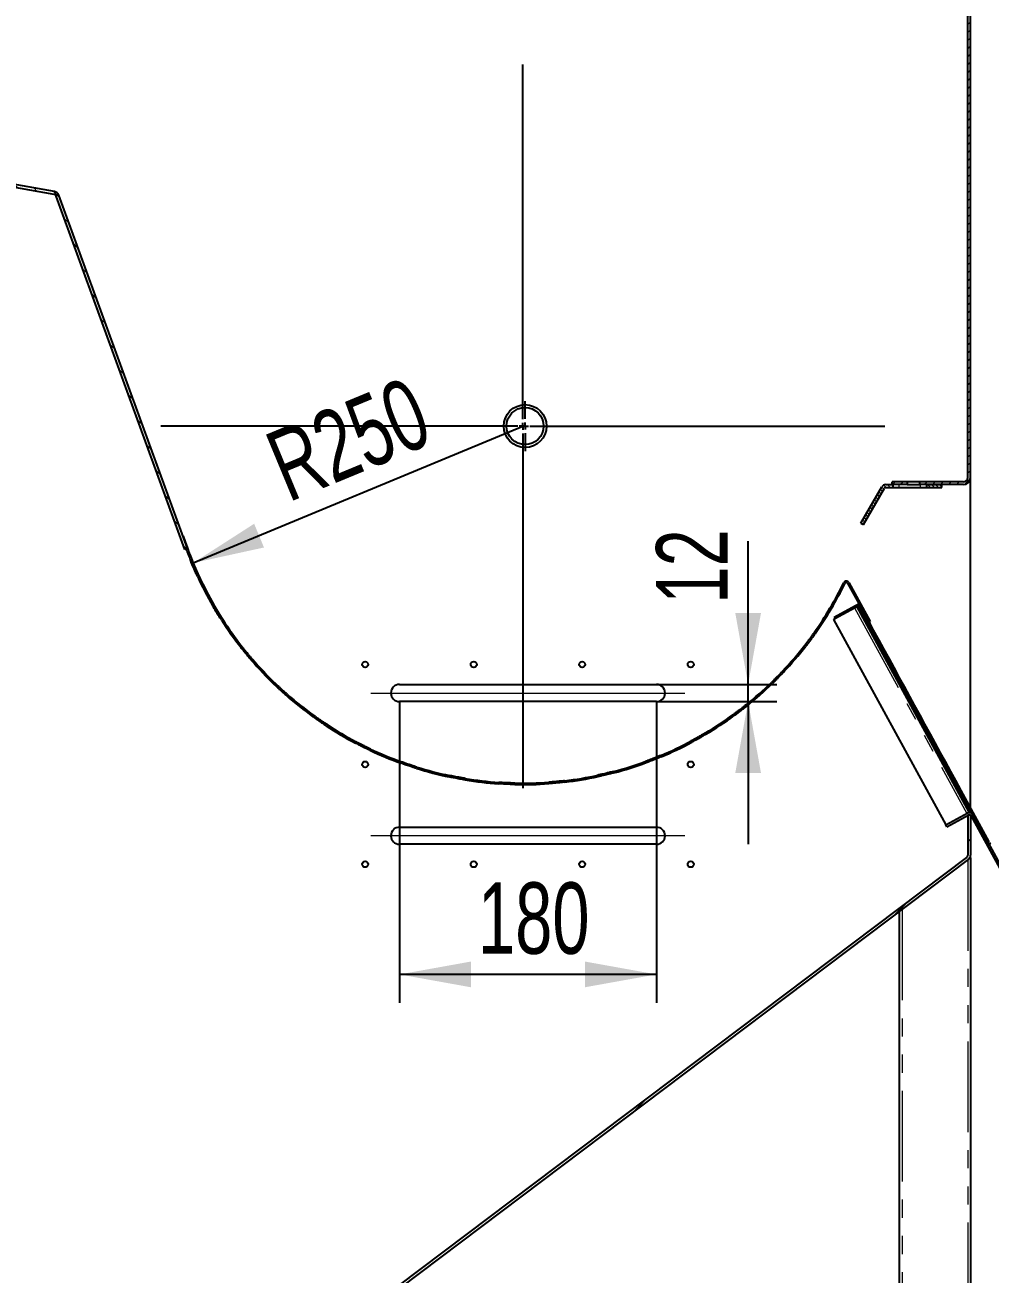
# Model space of a CAD drawing. Header units: millimetres. Extents: x 0 to 594, y 0 to 420.
# Drawn here: x 443.9 to 511.5, y 237.1 to 324.6 of the extents above; entities that cross this region are included whole.
import ezdxf

# ---------------------------------------------------------------- set-up
doc = ezdxf.new("R2010")
doc.units = ezdxf.units.MM
doc.linetypes.add('CENTERX2', pattern=[20.32, 12.7, -2.54, 2.54, -2.54])
doc.linetypes.add('PHANTOM', pattern=[12.7, 6.35, -1.27, 1.27, -1.27, 1.27, -1.27])
doc.styles.add('SLDTEXTSTYLE2', font='TXT', dxfattribs={"width": 0.7})
doc.dimstyles.new('SLDDIMSTYLE0', dxfattribs={"dimtxt": 5, "dimasz": 5, "dimexe": 0, "dimexo": 0.0625, "dimgap": 1.25, "dimtad": 2, "dimlfac": 10, "dimrnd": 1e-09, "dimzin": 12, "dimdsep": 46, "dimtxsty": 'SLDTEXTSTYLE2', "dimsah": 1, "dimcen": 0.09, "dimadec": 0, "dimazin": 3, "dimtfac": 1, "dimtofl": 0, "dimtmove": 0, "dimatfit": 3, "dimfxl": 0, "dimfrac": 2, "dimtolj": 1, "dimtzin": 12, "dimarcsym": 0})
doc.dimstyles.new('SLDDIMSTYLE1', dxfattribs={"dimtxt": 5, "dimasz": 5, "dimexe": 0, "dimexo": 0.0625, "dimgap": 1.25, "dimtad": 2, "dimlfac": 10, "dimrnd": 1e-09, "dimzin": 12, "dimdsep": 46, "dimtxsty": 'SLDTEXTSTYLE2', "dimsah": 1, "dimcen": 0.09, "dimadec": 0, "dimazin": 3, "dimtfac": 1, "dimtmove": 0, "dimatfit": 0, "dimfxl": 0, "dimfrac": 2, "dimtolj": 1, "dimtzin": 12, "dimarcsym": 0})
doc.dimstyles.new('SLDDIMSTYLE2', dxfattribs={"dimtxt": 5, "dimasz": 5, "dimexe": 0, "dimexo": 0.0625, "dimgap": 1.25, "dimtad": 2, "dimlfac": 10, "dimrnd": 1e-09, "dimzin": 12, "dimdsep": 46, "dimtxsty": 'SLDTEXTSTYLE2', "dimsah": 1, "dimcen": 0, "dimadec": 0, "dimazin": 3, "dimtfac": 1, "dimtofl": 0, "dimtmove": 0, "dimatfit": 3, "dimfxl": 0, "dimfrac": 2, "dimtolj": 1, "dimtzin": 12, "dimarcsym": 0})

# ---------------------------------------------------------------- blocks, each defined once
blk = doc.blocks.new('_D_10')
at = {"color": 7, "linetype": 'Continuous', "lineweight": 25}
blk.add_line((455.638, 286.958), (478.732, 296.532), dxfattribs=at)
blk.add_arc((478.732, 296.532), 25, 197.94185, 212.72427, dxfattribs=at)
blk.add_solid([(455.638, 286.958), (460.601, 288.042), (459.912, 289.704)], dxfattribs=at)
at = {"color": 7, "linetype": 'Continuous', "lineweight": 25, "insert": (460.389, 295.801), "char_height": 5, "attachment_point": 1, "rotation": 22.51577, "style": 'SLDTEXTSTYLE2'}
blk.add_mtext('R250', dxfattribs=at)
blk = doc.blocks.new('_D_17')
at = {"color": 7, "linetype": 'Continuous', "lineweight": 25}
for p, q in [((494.511, 278.448), (494.511, 288.479)), ((488.089, 278.448), (496.511, 278.448)), ((494.511, 277.248), (494.511, 278.448)), ((488.089, 277.248), (496.511, 277.248)), ((494.511, 277.248), (494.511, 267.248))]:
    blk.add_line(p, q, dxfattribs=at)
for points in [[(494.511, 278.448), (495.411, 283.448), (493.611, 283.448)], [(494.511, 277.248), (493.611, 272.248), (495.411, 272.248)]]:
    blk.add_solid(points, dxfattribs=at)
at = {"color": 7, "linetype": 'Continuous', "lineweight": 25, "insert": (488.066, 284.111), "char_height": 5, "attachment_point": 1, "rotation": 90, "style": 'SLDTEXTSTYLE2'}
blk.add_mtext('12', dxfattribs=at)
blk = doc.blocks.new('_D_18')
at = {"color": 7, "linetype": 'Continuous', "lineweight": 25}
for p, q in [((470.089, 277.248), (470.089, 256.134)), ((488.089, 277.248), (488.089, 256.134)), ((488.089, 258.134), (470.089, 258.134))]:
    blk.add_line(p, q, dxfattribs=at)
for points in [[(470.089, 258.134), (475.089, 257.234), (475.089, 259.034)], [(488.089, 258.134), (483.089, 259.034), (483.089, 257.234)]]:
    blk.add_solid(points, dxfattribs=at)
at = {"color": 7, "linetype": 'Continuous', "lineweight": 25, "insert": (475.592, 264.579), "char_height": 5, "attachment_point": 1, "style": 'SLDTEXTSTYLE2'}
blk.add_mtext('180', dxfattribs=at)
blk = doc.blocks.new('SW_CENTERMARKSYMBOL_1')
at = {"color": 0, "linetype": 'Continuous', "lineweight": 25}
for p, q in [((0, 0.5), (0, 1.75)), ((-0.5, 0), (-1.75, 0)), ((0, 0), (-0.25, 0)), ((0, 0), (0, 0.25)), ((0, 0), (0, -0.25)), ((0, 0), (0.25, 0)), ((0.5, 0), (1.75, 0)), ((0, -0.5), (0, -1.75))]:
    blk.add_line(p, q, dxfattribs=at)
blk = doc.blocks.new('SW_CENTERMARKSYMBOL_2')
at = {"color": 0, "linetype": 'Continuous', "lineweight": 25}
for p, q in [((0, 0.5), (0, 25.35)), ((-0.5, 0), (-25.35, 0)), ((0, 0), (-0.25, 0)), ((0, 0), (0, 0.25)), ((0, 0), (0, -0.25)), ((0, 0), (0.25, 0)), ((0.5, 0), (25.35, 0)), ((0, -0.5), (0, -25.35))]:
    blk.add_line(p, q, dxfattribs=at)

msp = doc.modelspace()

# ---------------------------------------------------------------- hatches: boundary and pattern name
at = {"linetype": 'Continuous', "lineweight": 18}
h = msp.add_hatch(dxfattribs=at)
h.set_pattern_fill('ANSI31', color=256, scale=0.125, style=0)
edge = h.paths.add_edge_path(flags=0)
edge.add_line((509.5889, 329.8478), (490.0889, 329.8478))
edge.add_line((490.0889, 329.8478), (490.0889, 329.6478))
edge.add_line((490.0889, 329.6478), (509.5889, 329.6478))
edge.add_arc((509.5889, 329.3478), 0.3, 0, 90, ccw=False)
edge.add_line((509.8889, 329.3478), (509.8889, 292.9478))
edge.add_arc((509.5889, 292.9478), 0.3, 270, 360, ccw=False)
edge.add_line((509.5889, 292.6478), (506.5389, 292.6478))
edge.add_line((506.5389, 292.6478), (506.5389, 292.4478))
edge.add_line((506.5389, 292.4478), (509.5889, 292.4478))
edge.add_arc((509.5889, 292.9478), 0.5, 270, 360)
edge.add_line((510.0889, 292.9478), (510.0889, 329.3478))
edge.add_arc((509.5889, 329.3478), 0.5, 0, 90)
h = msp.add_hatch(dxfattribs=at)
h.set_pattern_fill('ANSI31', color=256, scale=0.25, angle=90, style=0)
edge = h.paths.add_edge_path(flags=0)
edge.add_line((446.0476, 312.6523), (455.052, 287.9128))
edge.add_line((455.052, 287.9128), (455.2399, 287.9812))
edge.add_line((455.2399, 287.9812), (446.2355, 312.7207))
edge.add_arc((445.8596, 312.5839), 0.4, 20, 80)
edge.add_line((445.9291, 312.9778), (435.3236, 314.8478))
edge.add_line((435.3236, 314.8478), (435.2889, 314.6509))
edge.add_line((435.2889, 314.6509), (445.8944, 312.7808))
edge.add_arc((445.8596, 312.5839), 0.2, 20, 80, ccw=False)
h = msp.add_hatch(dxfattribs=at)
h.set_pattern_fill('ANSI31', color=256, scale=0.0625, angle=90, style=0)
edge = h.paths.add_edge_path(flags=0)
edge.add_line((503.8868, 292.2978), (502.4157, 289.7497))
edge.add_line((502.4157, 289.7497), (502.5889, 289.6497))
edge.add_line((502.5889, 289.6497), (504.06, 292.1978))
edge.add_arc((504.1466, 292.1478), 0.1, 90, 150, ccw=False)
edge.add_line((504.1466, 292.2478), (504.6389, 292.2478))
edge.add_line((504.6389, 292.2478), (504.6389, 292.4478))
edge.add_line((504.6389, 292.4478), (504.1466, 292.4478))
edge.add_arc((504.1466, 292.1478), 0.3, 90, 150)
h = msp.add_hatch(dxfattribs=at)
h.set_pattern_fill('ANSI31', color=256, scale=0.125, style=0)
h.paths.add_polyline_path([(505.6389, 292.4478), (505.6389, 292.6478), (504.5889, 292.6478), (504.5889, 292.4478)], flags=0)
h = msp.add_hatch(dxfattribs=at)
h.set_pattern_fill('ANSI31', color=256, scale=0.0625, angle=90, style=0)
h.paths.add_polyline_path([(507.0389, 292.4478), (507.0389, 292.2478), (508.0889, 292.2478), (508.0889, 292.4478)], flags=0)
h = msp.add_hatch(dxfattribs=at)
h.set_pattern_fill('ANSI31', color=256, style=0)
edge = h.paths.add_edge_path(flags=0)
edge.add_arc((478.7323, 296.5317), 25, 200, 202.148474, ccw=False)
edge.add_line((455.2399, 287.9812), (455.146, 287.947))
edge.add_arc((478.7323, 296.5317), 25.1, 200, 202.148474)
edge.add_line((455.4844, 287.0688), (455.577, 287.1065))
h = msp.add_hatch(dxfattribs=at)
h.set_pattern_fill('ANSI31', color=256, style=0)
edge = h.paths.add_edge_path(flags=0)
edge.add_arc((478.7323, 296.5317), 25, 204.724272, 210.148474, ccw=False)
edge.add_line((456.024, 286.0754), (455.9331, 286.0336))
edge.add_arc((478.7323, 296.5317), 25.1, 204.724272, 210.148474)
edge.add_line((457.0276, 283.9254), (457.1141, 283.9757))
h = msp.add_hatch(dxfattribs=at)
h.set_pattern_fill('ANSI31', color=256, style=0)
edge = h.paths.add_edge_path(flags=0)
edge.add_line((502.9799, 282.8081), (503.0674, 282.8566))
edge.add_line((503.0674, 282.8566), (501.5568, 285.5817))
edge.add_arc((501.3819, 285.4848), 0.2, 29, 154)
edge.add_arc((478.7323, 296.5317), 25, 324.724272, 334, ccw=False)
edge.add_line((499.1418, 282.0939), (499.2234, 282.0362))
edge.add_arc((478.7323, 296.5317), 25.1, 324.724272, 334)
edge.add_arc((501.3819, 285.4848), 0.1, 29, 154, ccw=False)
edge.add_line((501.4693, 285.5333), (502.9799, 282.8081))
h = msp.add_hatch(dxfattribs=at)
h.set_pattern_fill('ANSI31', color=256, angle=90, style=0)
h.paths.add_polyline_path([(502.4928, 283.5262), (502.5806, 283.5741), (502.2932, 284.1008), (500.5376, 283.1427), (500.5855, 283.055), (502.2533, 283.9651)], flags=0)
h = msp.add_hatch(dxfattribs=at)
h.set_pattern_fill('ANSI31', color=256, style=0)
edge = h.paths.add_edge_path(flags=0)
edge.add_arc((478.7323, 296.5317), 25, 212.724272, 218.148474, ccw=False)
edge.add_line((457.7002, 283.0168), (457.6161, 282.9628))
edge.add_arc((478.7323, 296.5317), 25.1, 212.724272, 218.148474)
edge.add_line((458.9933, 281.0274), (459.0719, 281.0892))
h = msp.add_hatch(dxfattribs=at)
h.set_pattern_fill('ANSI31', color=256, angle=90, style=0)
h.paths.add_polyline_path([(502.8761, 282.824), (503.2114, 282.2095), (503.2991, 282.2574), (502.9638, 282.8719)], flags=0)
h = msp.add_hatch(dxfattribs=at)
h.set_pattern_fill('ANSI31', color=256, style=0)
edge = h.paths.add_edge_path(flags=0)
edge.add_arc((478.7323, 296.5317), 25, 316.724272, 322.148474, ccw=False)
edge.add_line((496.9338, 279.394), (497.0066, 279.3254))
edge.add_arc((478.7323, 296.5317), 25.1, 316.724272, 322.148474)
edge.add_line((498.5513, 281.1299), (498.4723, 281.1913))
h = msp.add_hatch(dxfattribs=at)
h.set_pattern_fill('ANSI31', color=256, angle=90, style=0)
h.paths.add_polyline_path([(503.5946, 281.5072), (503.9299, 280.8928), (504.0177, 280.9407), (503.6824, 281.5551)], flags=0)
h = msp.add_hatch(dxfattribs=at)
h.set_pattern_fill('ANSI31', color=256, style=0)
edge = h.paths.add_edge_path(flags=0)
edge.add_arc((478.7323, 296.5317), 25, 220.724272, 226.148474, ccw=False)
edge.add_line((459.7858, 280.2212), (459.71, 280.156))
edge.add_arc((478.7323, 296.5317), 25.1, 220.724272, 226.148474)
edge.add_line((461.3432, 278.4312), (461.4125, 278.5033))
h = msp.add_hatch(dxfattribs=at)
h.set_pattern_fill('ANSI31', color=256, angle=90, style=0)
h.paths.add_polyline_path([(504.3131, 280.1905), (504.6484, 279.5761), (504.7362, 279.624), (504.4009, 280.2384)], flags=0)
h = msp.add_hatch(dxfattribs=at)
h.set_pattern_fill('ANSI31', color=256, style=0)
edge = h.paths.add_edge_path(flags=0)
edge.add_arc((478.7323, 296.5317), 25, 308.724272, 314.148474, ccw=False)
edge.add_line((494.3716, 277.0276), (494.4341, 276.9496))
edge.add_arc((478.7323, 296.5317), 25.1, 308.724272, 314.148474)
edge.add_line((496.2149, 278.5216), (496.1453, 278.5933))
h = msp.add_hatch(dxfattribs=at)
h.set_pattern_fill('ANSI31', color=256, angle=90, style=0)
h.paths.add_polyline_path([(505.0316, 278.8738), (505.367, 278.2594), (505.4547, 278.3073), (505.1194, 278.9217)], flags=0)
h = msp.add_hatch(dxfattribs=at)
h.set_pattern_fill('ANSI31', color=256, style=0)
edge = h.paths.add_edge_path(flags=0)
edge.add_arc((478.7323, 296.5317), 25, 228.724272, 234.148474, ccw=False)
edge.add_line((462.2402, 277.7431), (462.1742, 277.668))
edge.add_arc((478.7323, 296.5317), 25.1, 228.724272, 234.148474)
edge.add_line((464.0315, 276.1872), (464.0901, 276.2683))
h = msp.add_hatch(dxfattribs=at)
h.set_pattern_fill('ANSI31', color=256, angle=90, style=0)
h.paths.add_polyline_path([(505.7502, 277.5571), (506.0855, 276.9427), (506.1733, 276.9906), (505.838, 277.605)], flags=0)
h = msp.add_hatch(dxfattribs=at)
h.set_pattern_fill('ANSI31', color=256, style=0)
edge = h.paths.add_edge_path(flags=0)
edge.add_arc((478.7323, 296.5317), 25, 236.724272, 242.148474, ccw=False)
edge.add_line((465.0155, 275.6307), (464.9607, 275.5471))
edge.add_arc((478.7323, 296.5317), 25.1, 236.724272, 242.148474)
edge.add_line((467.006, 274.3393), (467.0527, 274.4277))
h = msp.add_hatch(dxfattribs=at)
h.set_pattern_fill('ANSI31', color=256, style=0)
edge = h.paths.add_edge_path(flags=0)
edge.add_arc((478.7323, 296.5317), 25, 300.724272, 306.148474, ccw=False)
edge.add_line((491.5049, 275.0408), (491.556, 274.9549))
edge.add_arc((478.7323, 296.5317), 25.1, 300.724272, 306.148474)
edge.add_line((493.5382, 276.2637), (493.4792, 276.3445))
h = msp.add_hatch(dxfattribs=at)
h.set_pattern_fill('ANSI31', color=256, angle=90, style=0)
h.paths.add_polyline_path([(506.4687, 276.2404), (506.804, 275.626), (506.8918, 275.6739), (506.5565, 276.2883)], flags=0)
h = msp.add_hatch(dxfattribs=at)
h.set_pattern_fill('ANSI31', color=256, angle=90, style=0)
h.paths.add_polyline_path([(507.1872, 274.9237), (507.5226, 274.3093), (507.6103, 274.3572), (507.275, 274.9716)], flags=0)
h = msp.add_hatch(dxfattribs=at)
h.set_pattern_fill('ANSI31', color=256, style=0)
edge = h.paths.add_edge_path(flags=0)
edge.add_arc((478.7323, 296.5317), 25, 244.724272, 250.148474, ccw=False)
edge.add_line((468.0579, 273.9251), (468.0152, 273.8347))
edge.add_arc((478.7323, 296.5317), 25.1, 244.724272, 250.148474)
edge.add_line((470.2087, 272.9233), (470.2427, 273.0173))
h = msp.add_hatch(dxfattribs=at)
h.set_pattern_fill('ANSI31', color=256, style=0)
edge = h.paths.add_edge_path(flags=0)
edge.add_arc((478.7323, 296.5317), 25, 292.724272, 298.148474, ccw=False)
edge.add_line((488.3897, 273.4724), (488.4283, 273.3801))
edge.add_arc((478.7323, 296.5317), 25.1, 292.724272, 298.148474)
edge.add_line((490.5734, 274.4004), (490.5262, 274.4885))
h = msp.add_hatch(dxfattribs=at)
h.set_pattern_fill('ANSI31', color=256, style=0)
edge = h.paths.add_edge_path(flags=0)
edge.add_arc((478.7323, 296.5317), 25, 284.724272, 290.148474, ccw=False)
edge.add_line((485.0864, 272.3527), (485.1119, 272.256))
edge.add_arc((478.7323, 296.5317), 25.1, 284.724272, 290.148474)
edge.add_line((487.378, 272.9678), (487.3436, 273.0617))
h = msp.add_hatch(dxfattribs=at)
h.set_pattern_fill('ANSI31', color=256, angle=90, style=0)
h.paths.add_polyline_path([(507.9058, 273.607), (508.2411, 272.9926), (508.3289, 273.0405), (507.9936, 273.6549)], flags=0)
h = msp.add_hatch(dxfattribs=at)
h.set_pattern_fill('ANSI31', color=256, style=0)
edge = h.paths.add_edge_path(flags=0)
edge.add_arc((478.7323, 296.5317), 25, 252.724272, 258.148474, ccw=False)
edge.add_line((471.308, 272.6596), (471.2783, 272.5641))
edge.add_arc((478.7323, 296.5317), 25.1, 252.724272, 258.148474)
edge.add_line((473.5773, 271.9668), (473.5978, 272.0647))
h = msp.add_hatch(dxfattribs=at)
h.set_pattern_fill('ANSI31', color=256, angle=90, style=0)
h.paths.add_polyline_path([(508.6243, 272.2903), (508.9596, 271.6759), (509.0474, 271.7238), (508.7121, 272.3382)], flags=0)
h = msp.add_hatch(dxfattribs=at)
h.set_pattern_fill('ANSI31', color=256, style=0)
edge = h.paths.add_edge_path(flags=0)
edge.add_arc((478.7323, 296.5317), 25, 260.724272, 266.148474, ccw=False)
edge.add_line((474.7026, 271.8586), (474.6865, 271.7599))
edge.add_arc((478.7323, 296.5317), 25.1, 260.724272, 266.148474)
edge.add_line((477.0463, 271.4884), (477.053, 271.5882))
h = msp.add_hatch(dxfattribs=at)
h.set_pattern_fill('ANSI31', color=256, style=0)
edge = h.paths.add_edge_path(flags=0)
edge.add_arc((478.7323, 296.5317), 25, 268.724272, 274.148474, ccw=False)
edge.add_line((478.1757, 271.5379), (478.1734, 271.438))
edge.add_arc((478.7323, 296.5317), 25.1, 268.724272, 274.148474)
edge.add_line((480.548, 271.4975), (480.5408, 271.5972))
h = msp.add_hatch(dxfattribs=at)
h.set_pattern_fill('ANSI31', color=256, style=0)
edge = h.paths.add_edge_path(flags=0)
edge.add_arc((478.7323, 296.5317), 25, 276.724272, 282.148474, ccw=False)
edge.add_line((481.6595, 271.7037), (481.6712, 271.6044))
edge.add_arc((478.7323, 296.5317), 25.1, 276.724272, 282.148474)
edge.add_line((484.0144, 271.9938), (483.9934, 272.0916))
h = msp.add_hatch(dxfattribs=at)
h.set_pattern_fill('ANSI31', color=256, angle=90, style=0)
h.paths.add_polyline_path([(509.4306, 271.0215), (509.3428, 270.9736), (511.3068, 267.3746), (511.3946, 267.4225)], flags=0)
h = msp.add_hatch(dxfattribs=at)
h.set_pattern_fill('ANSI31', color=256, style=0)
edge = h.paths.add_edge_path(flags=0)
edge.add_arc((454.9551, 225.2478), 0.4, 270, 307)
edge.add_line((455.1958, 224.9284), (509.9296, 266.1733))
edge.add_arc((509.6889, 266.4927), 0.4, 307, 360)
edge.add_line((510.0889, 266.4927), (510.0889, 269.2933))
edge.add_line((510.0889, 269.2933), (509.8889, 269.2933))
edge.add_line((509.8889, 269.2933), (509.8889, 266.4927))
edge.add_arc((509.6889, 266.4927), 0.2, 307, 360, ccw=False)
edge.add_line((509.8093, 266.333), (455.0754, 225.0881))
edge.add_arc((454.9551, 225.2478), 0.2, 270, 307, ccw=False)
edge.add_line((454.9551, 225.0478), (450.4889, 225.0478))
edge.add_line((450.4889, 225.0478), (450.4889, 224.8478))
edge.add_line((450.4889, 224.8478), (454.9551, 224.8478))
h = msp.add_hatch(dxfattribs=at)
h.set_pattern_fill('ANSI31', color=256, style=0)
edge = h.paths.add_edge_path(flags=0)
edge.add_line((510.0974, 269.2778), (526.8152, 238.6425))
edge.add_line((526.8152, 238.6425), (526.9469, 238.7143))
edge.add_line((526.9469, 238.7143), (510.229, 269.3497))
edge.add_arc((510.0096, 269.2299), 0.25, 28.621498, 118.621498)
edge.add_line((509.8898, 269.4494), (508.3537, 268.6111))
edge.add_line((508.3537, 268.6111), (508.4255, 268.4794))
edge.add_line((508.4255, 268.4794), (509.9617, 269.3177))
edge.add_arc((510.0096, 269.2299), 0.1, 28.621498, 118.621498, ccw=False)

# ---------------------------------------------------------------- linework, layer by layer
at = {"color": 7, "linetype": 'Continuous', "lineweight": 25}
for p, q in [((509.8889, 292.9478), (509.8889, 329.3478)), ((510.0889, 292.9478), (510.0889, 329.3478)), ((445.8944, 312.7808), (435.2889, 314.6509)), ((445.9291, 312.9778), (435.3236, 314.8478)), ((455.052, 287.9128), (446.0476, 312.6523)), ((455.2399, 287.9812), (446.2355, 312.7207)), ((502.4157, 289.7497), (503.8868, 292.2978)), ((504.1466, 292.4478), (504.6389, 292.4478)), ((504.5889, 292.4478), (504.5889, 292.6478)), ((505.6389, 292.6478), (504.5889, 292.6478)), ((505.6389, 292.4478), (504.5889, 292.4478)), ((504.6389, 292.4478), (504.6389, 292.2478)), ((505.6389, 292.6478), (505.6389, 292.4478)), ((506.5389, 292.6478), (505.6389, 292.6478)), ((505.6389, 292.4478), (506.5389, 292.4478)), ((506.5389, 292.4478), (506.5389, 292.6478)), ((509.5889, 292.6478), (506.5389, 292.6478)), ((509.5889, 292.4478), (506.5389, 292.4478)), ((507.0389, 292.4478), (508.0889, 292.4478)), ((507.0389, 292.2478), (507.0389, 292.4478)), ((508.0889, 292.2478), (508.0889, 292.4478)), ((510.0889, 269.8152), (510.0889, 292.9478)), ((502.5889, 289.6497), (504.06, 292.1978)), ((504.1466, 292.2478), (504.6389, 292.2478)), ((504.6389, 292.2478), (505.0889, 292.2478)), ((505.0889, 292.2478), (506.5889, 292.2478)), ((506.5889, 292.2478), (507.0389, 292.2478)), ((507.0389, 292.2478), (508.0889, 292.2478)), ((502.4157, 289.7497), (502.5889, 289.6497)), ((455.052, 287.9128), (455.2399, 287.9812)), ((455.2399, 287.9812), (455.146, 287.947)), ((455.4844, 287.0688), (455.577, 287.1065)), ((456.024, 286.0754), (455.9331, 286.0336)), ((501.4693, 285.5333), (502.9799, 282.8081)), ((501.5568, 285.5817), (503.0674, 282.8566)), ((457.0276, 283.9254), (457.1141, 283.9757)), ((502.2932, 284.1008), (500.5376, 283.1427)), ((502.2533, 283.9651), (500.5855, 283.055)), ((502.1217, 283.8932), (509.9776, 269.4973)), ((502.4928, 283.5262), (502.2533, 283.9651)), ((502.5806, 283.5741), (502.2932, 284.1008)), ((502.5806, 283.5741), (502.4928, 283.5262)), ((502.8761, 282.824), (502.4928, 283.5262)), ((457.7002, 283.0168), (457.6161, 282.9628)), ((500.4977, 283.0071), (500.5855, 283.055)), ((500.4977, 283.0071), (508.3537, 268.6111)), ((500.5376, 283.1427), (500.5855, 283.055)), ((502.8761, 282.824), (502.9638, 282.8719)), ((503.2114, 282.2095), (502.8761, 282.824)), ((503.2991, 282.2574), (502.9638, 282.8719)), ((503.0674, 282.8566), (502.9799, 282.8081)), ((499.1418, 282.0939), (499.2234, 282.0362)), ((503.2991, 282.2574), (503.2114, 282.2095)), ((503.5946, 281.5072), (503.2114, 282.2095)), ((503.6824, 281.5551), (503.2991, 282.2574)), ((458.9933, 281.0274), (459.0719, 281.0892)), ((498.5513, 281.1299), (498.4723, 281.1913)), ((503.5946, 281.5072), (503.6824, 281.5551)), ((503.9299, 280.8928), (503.5946, 281.5072)), ((504.0177, 280.9407), (503.6824, 281.5551)), ((504.0177, 280.9407), (503.9299, 280.8928)), ((504.3131, 280.1905), (503.9299, 280.8928)), ((504.4009, 280.2384), (504.0177, 280.9407)), ((459.7858, 280.2212), (459.71, 280.156)), ((504.3131, 280.1905), (504.4009, 280.2384)), ((504.6484, 279.5761), (504.3131, 280.1905)), ((504.7362, 279.624), (504.4009, 280.2384)), ((496.9338, 279.394), (497.0066, 279.3254)), ((504.7362, 279.624), (504.6484, 279.5761)), ((505.0316, 278.8738), (504.6484, 279.5761)), ((505.1194, 278.9217), (504.7362, 279.624)), ((461.3432, 278.4312), (461.4125, 278.5033)), ((470.0889, 278.4478), (488.0889, 278.4478)), ((496.2149, 278.5216), (496.1453, 278.5933)), ((505.0316, 278.8738), (505.1194, 278.9217)), ((505.367, 278.2594), (505.0316, 278.8738)), ((505.4547, 278.3073), (505.1194, 278.9217)), ((505.4547, 278.3073), (505.367, 278.2594)), ((505.7502, 277.5571), (505.367, 278.2594)), ((505.838, 277.605), (505.4547, 278.3073)), ((462.2402, 277.7431), (462.1742, 277.668)), ((505.7502, 277.5571), (505.838, 277.605)), ((506.0855, 276.9427), (505.7502, 277.5571)), ((506.1733, 276.9906), (505.838, 277.605)), ((488.0889, 277.2478), (470.0889, 277.2478)), ((494.3716, 277.0276), (494.4341, 276.9496)), ((506.1733, 276.9906), (506.0855, 276.9427)), ((506.4687, 276.2404), (506.0855, 276.9427)), ((506.5565, 276.2883), (506.1733, 276.9906)), ((464.0315, 276.1872), (464.0901, 276.2683)), ((493.5382, 276.2637), (493.4792, 276.3445)), ((506.4687, 276.2404), (506.5565, 276.2883)), ((506.804, 275.626), (506.4687, 276.2404)), ((506.8918, 275.6739), (506.5565, 276.2883)), ((506.8918, 275.6739), (506.804, 275.626)), ((507.275, 274.9716), (506.8918, 275.6739)), ((465.0155, 275.6307), (464.9607, 275.5471)), ((491.5049, 275.0408), (491.556, 274.9549)), ((507.1872, 274.9237), (506.804, 275.626)), ((507.1872, 274.9237), (507.275, 274.9716)), ((507.5226, 274.3093), (507.1872, 274.9237)), ((507.6103, 274.3572), (507.275, 274.9716)), ((467.006, 274.3393), (467.0527, 274.4277)), ((468.0579, 273.9251), (468.0152, 273.8347)), ((490.5734, 274.4004), (490.5262, 274.4885)), ((507.6103, 274.3572), (507.5226, 274.3093)), ((507.9058, 273.607), (507.5226, 274.3093)), ((507.9936, 273.6549), (507.6103, 274.3572)), ((470.2087, 272.9233), (470.2427, 273.0173)), ((487.378, 272.9678), (487.3436, 273.0617)), ((488.3897, 273.4724), (488.4283, 273.3801)), ((507.9058, 273.607), (507.9936, 273.6549)), ((508.2411, 272.9926), (507.9058, 273.607)), ((508.3289, 273.0405), (507.9936, 273.6549)), ((508.3289, 273.0405), (508.2411, 272.9926)), ((508.7121, 272.3382), (508.3289, 273.0405)), ((471.308, 272.6596), (471.2783, 272.5641)), ((485.0864, 272.3527), (485.1119, 272.256)), ((508.6243, 272.2903), (508.2411, 272.9926)), ((508.6243, 272.2903), (508.7121, 272.3382)), ((508.9596, 271.6759), (508.6243, 272.2903)), ((509.0474, 271.7238), (508.7121, 272.3382)), ((473.5773, 271.9668), (473.5978, 272.0647)), ((474.7026, 271.8586), (474.6865, 271.7599)), ((477.0463, 271.4884), (477.053, 271.5882)), ((478.1757, 271.5379), (478.1734, 271.438)), ((480.548, 271.4975), (480.5408, 271.5972)), ((481.6595, 271.7037), (481.6712, 271.6044)), ((484.0144, 271.9938), (483.9934, 272.0916)), ((509.0474, 271.7238), (508.9596, 271.6759)), ((509.3428, 270.9736), (508.9596, 271.6759)), ((509.4306, 271.0215), (509.0474, 271.7238)), ((509.3428, 270.9736), (509.4306, 271.0215)), ((511.3068, 267.3746), (509.3428, 270.9736)), ((511.3946, 267.4225), (509.4306, 271.0215)), ((510.1093, 269.5691), (509.9776, 269.4973)), ((510.0889, 269.467), (510.0889, 269.558)), ((508.3537, 268.6111), (509.8898, 269.4494)), ((508.4255, 268.4794), (509.9617, 269.3177)), ((509.8889, 269.4489), (509.9776, 269.4973)), ((509.8889, 269.2933), (509.8889, 266.4927)), ((510.0889, 269.2933), (509.8889, 269.2933)), ((510.0889, 269.2933), (510.0889, 266.4927)), ((510.0974, 269.2778), (526.8152, 238.6425)), ((510.229, 269.3497), (526.9469, 238.7143)), ((470.0889, 268.4478), (488.0889, 268.4478)), ((508.4255, 268.4794), (508.3537, 268.6111)), ((488.0889, 267.2478), (470.0889, 267.2478)), ((511.3068, 267.3746), (511.3946, 267.4225)), ((509.8093, 266.333), (455.0754, 225.0881)), ((509.9296, 266.1733), (455.1958, 224.9284)), ((509.9296, 266.1733), (510.0889, 266.2933)), ((510.0889, 266.2933), (510.0889, 266.4927)), ((510.0889, 266.2933), (510.0889, 174.8478)), ((505.0889, 262.5255), (505.0889, 174.8478))]:
    msp.add_line(p, q, dxfattribs=at)
at = {"color": 8, "linetype": 'PHANTOM', "lineweight": 18}
for p, q in [((505.0889, 292.2478), (505.0889, 292.4478)), ((506.5889, 292.2478), (506.5889, 292.4478)), ((455.7941, 286.5898), (455.7023, 286.5501)), ((501.9724, 283.8118), (509.8284, 269.4158)), ((457.401, 283.4942), (457.3156, 283.4421)), ((498.8113, 281.6377), (498.8916, 281.5781)), ((459.423, 280.6524), (459.3458, 280.5889)), ((496.543, 278.9881), (496.6142, 278.918)), ((461.8209, 278.1196), (461.7533, 278.0459)), ((493.9281, 276.6801), (493.9888, 276.6007)), ((464.548, 275.9452), (464.4913, 275.8628)), ((491.0174, 274.7585), (491.0665, 274.6714)), ((467.5511, 274.1714), (467.5064, 274.082)), ((487.8676, 273.2606), (487.9041, 273.1675)), ((470.7719, 272.8329), (470.7401, 272.7382)), ((484.5399, 272.2157), (484.5632, 272.1184)), ((474.1476, 271.9557), (474.1293, 271.8574)), ((477.6125, 271.5568), (477.6081, 271.4569)), ((481.0993, 271.644), (481.1087, 271.5445)), ((509.8889, 266.1426), (509.8889, 174.8478)), ((505.2889, 262.6762), (505.2889, 174.8478))]:
    msp.add_line(p, q, dxfattribs=at)
at = {"color": 7, "linetype": 'CENTERX2', "lineweight": 18, "ltscale": 2}
for p, q in [((468.0889, 277.8478), (490.0889, 277.8478)), ((490.0889, 267.8478), (468.0889, 267.8478))]:
    msp.add_line(p, q, dxfattribs=at)
at = {"color": 7, "linetype": 'Continuous', "lineweight": 25, "flags": 128}
msp.add_lwpolyline([(511.5104, 267.3148), (511.4842, 267.3017), (511.458, 267.2909), (511.4329, 267.2828), (511.4097, 267.2778), (511.3894, 267.2761), (511.3728, 267.2776), (511.3604, 267.2824), (511.3529, 267.2902)], dxfattribs=at)
at = {"color": 7, "linetype": 'Continuous', "lineweight": 25}
for centre, radius in [((478.8889, 296.5478), 1.5), ((478.8889, 296.5478), 1.3), ((467.6889, 279.8478), 0.21), ((475.2889, 279.8478), 0.21), ((482.8889, 279.8478), 0.21), ((490.4889, 279.8478), 0.21), ((467.6889, 272.8478), 0.21), ((490.4889, 272.8478), 0.21), ((467.6889, 265.8478), 0.21), ((475.2889, 265.8478), 0.21), ((482.8889, 265.8478), 0.21), ((490.4889, 265.8478), 0.21)]:
    msp.add_circle(centre, radius, dxfattribs=at)
for centre, radius, start, end in [((445.8596, 312.5839), 0.2, 20, 80), ((445.8596, 312.5839), 0.4, 20, 80), ((504.1466, 292.1478), 0.3, 90, 150), ((509.5889, 292.9478), 0.5, 270, 0), ((509.5889, 292.9478), 0.3, 270, 0), ((504.1466, 292.1478), 0.1, 90, 150), ((478.7323, 296.5317), 25.1, 200, 202.148474), ((478.7323, 296.5317), 25, 200, 202.148474), ((478.7323, 296.5317), 25.1, 204.724272, 210.148474), ((478.7323, 296.5317), 25, 204.724272, 210.148474), ((478.7323, 296.5317), 25, 324.724272, 334), ((478.7323, 296.5317), 25.1, 324.724272, 334), ((501.3819, 285.4848), 0.2, 29, 154), ((501.3819, 285.4848), 0.1, 29, 154), ((478.7323, 296.5317), 25.1, 212.724272, 218.148474), ((478.7323, 296.5317), 25, 212.724272, 218.148474), ((478.7323, 296.5317), 25, 316.724272, 322.148474), ((478.7323, 296.5317), 25.1, 316.724272, 322.148474), ((478.7323, 296.5317), 25.1, 220.724272, 226.148474), ((478.7323, 296.5317), 25, 220.724272, 226.148474), ((470.0889, 277.8478), 0.6, 90, 270), ((488.0889, 277.8478), 0.6, 270, 90), ((478.7323, 296.5317), 25, 308.724272, 314.148474), ((478.7323, 296.5317), 25.1, 308.724272, 314.148474), ((478.7323, 296.5317), 25.1, 228.724272, 234.148474), ((478.7323, 296.5317), 25, 228.724272, 234.148474), ((478.7323, 296.5317), 25, 300.724272, 306.148474), ((478.7323, 296.5317), 25.1, 300.724272, 306.148474), ((478.7323, 296.5317), 25.1, 236.724272, 242.148474), ((478.7323, 296.5317), 25, 236.724272, 242.148474), ((478.7323, 296.5317), 25, 244.724272, 250.148474), ((478.7323, 296.5317), 25, 292.724272, 298.148474), ((478.7323, 296.5317), 25.1, 292.724272, 298.148474), ((478.7323, 296.5317), 25.1, 244.724272, 250.148474), ((478.7323, 296.5317), 25, 284.724272, 290.148474), ((478.7323, 296.5317), 25.1, 252.724272, 258.148474), ((478.7323, 296.5317), 25, 252.724272, 258.148474), ((478.7323, 296.5317), 25.1, 284.724272, 290.148474), ((478.7323, 296.5317), 25.1, 260.724272, 266.148474), ((478.7323, 296.5317), 25, 260.724272, 266.148474), ((478.7323, 296.5317), 25.1, 268.724272, 274.148474), ((478.7323, 296.5317), 25, 268.724272, 274.148474), ((478.7323, 296.5317), 25, 276.724272, 282.148474), ((478.7323, 296.5317), 25.1, 276.724272, 282.148474), ((510.0096, 269.2299), 0.25, 28.621498, 118.621498), ((510.0096, 269.2299), 0.1, 28.621498, 118.621498), ((470.0889, 267.8478), 0.6, 90, 270), ((488.0889, 267.8478), 0.6, 270, 90), ((509.6889, 266.4927), 0.2, 307, 0), ((509.6889, 266.4927), 0.4, 307, 0)]:
    msp.add_arc(centre, radius, start, end, dxfattribs=at)
for points, knots in [([(455.7023, 286.5501), (455.6754, 286.6126), (455.6153, 286.7522), (455.5393, 286.9345), (455.5004, 287.0297), (455.4844, 287.0688)], [0, 0, 0, 0, 0.3225026, 0.7210829, 1, 1, 1, 1]), ([(455.7941, 286.5898), (455.7675, 286.6517), (455.7078, 286.7903), (455.632, 286.972), (455.5931, 287.0671), (455.577, 287.1065)], [0, 0, 0, 0, 0.320309, 0.7177226, 1, 1, 1, 1]), ([(455.9331, 286.0336), (455.9083, 286.0879), (455.8573, 286.1992), (455.7732, 286.3874), (455.7209, 286.5074), (455.7023, 286.5501)], [0, 0, 0, 0, 0.38047599, 0.77980871, 1, 1, 1, 1]), ([(456.024, 286.0754), (455.9987, 286.1305), (455.9475, 286.2423), (455.8636, 286.4303), (455.812, 286.5486), (455.7941, 286.5898)], [0, 0, 0, 0, 0.3872108, 0.7866573, 1, 1, 1, 1]), ([(457.3156, 283.4421), (457.2803, 283.5002), (457.2013, 283.6302), (457.1007, 283.8), (457.0489, 283.8889), (457.0276, 283.9254)], [0, 0, 0, 0, 0.32250257, 0.72108292, 1, 1, 1, 1]), ([(457.401, 283.4942), (457.366, 283.5518), (457.2876, 283.6807), (457.1873, 283.8501), (457.1356, 283.9388), (457.1141, 283.9757)], [0, 0, 0, 0, 0.320309, 0.7177226, 1, 1, 1, 1]), ([(457.6161, 282.9628), (457.5846, 283.0119), (457.5194, 283.1137), (457.4102, 283.2879), (457.3409, 283.401), (457.3156, 283.4421)], [0, 0, 0, 0, 0.37257202, 0.77179629, 1, 1, 1, 1]), ([(457.7002, 283.0168), (457.6676, 283.0678), (457.6012, 283.1715), (457.492, 283.3459), (457.4245, 283.4559), (457.401, 283.4942)], [0, 0, 0, 0, 0.3872108, 0.7866573, 1, 1, 1, 1]), ([(499.1418, 282.0939), (499.1067, 282.0446), (499.0355, 281.9443), (498.9147, 281.7776), (498.838, 281.6738), (498.8113, 281.6377)], [0, 0, 0, 0, 0.38721083, 0.78665725, 1, 1, 1, 1]), ([(499.2234, 282.0362), (499.1889, 281.9875), (499.118, 281.8877), (498.9971, 281.7208), (498.9192, 281.6155), (498.8916, 281.5781)], [0, 0, 0, 0, 0.380476, 0.7798087, 1, 1, 1, 1]), ([(459.3458, 280.5889), (459.3027, 280.6415), (459.2064, 280.7592), (459.0831, 280.9134), (459.0195, 280.9942), (458.9933, 281.0274)], [0, 0, 0, 0, 0.3225026, 0.7210829, 1, 1, 1, 1]), ([(459.423, 280.6524), (459.3804, 280.7045), (459.2848, 280.8213), (459.1619, 280.975), (459.0983, 281.0557), (459.0719, 281.0892)], [0, 0, 0, 0, 0.320309, 0.7177226, 1, 1, 1, 1]), ([(498.8113, 281.6377), (498.771, 281.5837), (498.6808, 281.4627), (498.5614, 281.3062), (498.4985, 281.225), (498.4723, 281.1913)], [0, 0, 0, 0, 0.320309, 0.7177226, 1, 1, 1, 1]), ([(498.8916, 281.5781), (498.8509, 281.5235), (498.76, 281.4016), (498.6402, 281.2447), (498.5772, 281.1634), (498.5513, 281.1299)], [0, 0, 0, 0, 0.32250257, 0.72108292, 1, 1, 1, 1]), ([(459.71, 280.156), (459.672, 280.2003), (459.5933, 280.2921), (459.4609, 280.4494), (459.3765, 280.5517), (459.3458, 280.5889)], [0, 0, 0, 0, 0.372572, 0.7717963, 1, 1, 1, 1]), ([(459.7858, 280.2212), (459.7464, 280.2672), (459.6663, 280.3606), (459.5338, 280.5181), (459.4516, 280.6177), (459.423, 280.6524)], [0, 0, 0, 0, 0.3872108, 0.7866573, 1, 1, 1, 1]), ([(496.9338, 279.394), (496.8922, 279.35), (496.8077, 279.2605), (496.6649, 279.1123), (496.5745, 279.0202), (496.543, 278.9881)], [0, 0, 0, 0, 0.3872108, 0.7866573, 1, 1, 1, 1]), ([(497.0066, 279.3254), (496.9666, 279.283), (496.8835, 279.1951), (496.7409, 279.047), (496.648, 278.9524), (496.6142, 278.918)], [0, 0, 0, 0, 0.372572, 0.7717963, 1, 1, 1, 1]), ([(461.7533, 278.0459), (461.7033, 278.0921), (461.5915, 278.1952), (461.448, 278.3308), (461.3737, 278.4019), (461.3432, 278.4312)], [0, 0, 0, 0, 0.3225026, 0.7210829, 1, 1, 1, 1]), ([(461.8209, 278.1196), (461.7715, 278.1653), (461.6606, 278.2676), (461.5174, 278.4028), (461.4433, 278.4738), (461.4125, 278.5033)], [0, 0, 0, 0, 0.320309, 0.7177226, 1, 1, 1, 1]), ([(496.543, 278.9881), (496.4956, 278.9403), (496.3895, 278.833), (496.2494, 278.6947), (496.1758, 278.6231), (496.1453, 278.5933)], [0, 0, 0, 0, 0.320309, 0.7177226, 1, 1, 1, 1]), ([(496.6142, 278.918), (496.5664, 278.8696), (496.4594, 278.7615), (496.3189, 278.6228), (496.2452, 278.5511), (496.2149, 278.5216)], [0, 0, 0, 0, 0.32250257, 0.72108292, 1, 1, 1, 1]), ([(462.1742, 277.668), (462.1304, 277.7066), (462.0397, 277.7865), (461.8867, 277.9238), (461.7889, 278.0134), (461.7533, 278.0459)], [0, 0, 0, 0, 0.372572, 0.7717963, 1, 1, 1, 1]), ([(462.2402, 277.7431), (462.1947, 277.7832), (462.1024, 277.8645), (461.9493, 278.0021), (461.8541, 278.0892), (461.8209, 278.1196)], [0, 0, 0, 0, 0.3872108, 0.7866573, 1, 1, 1, 1]), ([(493.9281, 276.6801), (493.8745, 276.6393), (493.7545, 276.5479), (493.5965, 276.4304), (493.5136, 276.3697), (493.4792, 276.3445)], [0, 0, 0, 0, 0.32030902, 0.71772263, 1, 1, 1, 1]), ([(493.9888, 276.6007), (493.9347, 276.5595), (493.8137, 276.4673), (493.6553, 276.3495), (493.5724, 276.2887), (493.5382, 276.2637)], [0, 0, 0, 0, 0.3225026, 0.7210829, 1, 1, 1, 1]), ([(494.3716, 277.0276), (494.3243, 276.9898), (494.2281, 276.913), (494.0661, 276.7861), (493.9637, 276.7075), (493.9281, 276.6801)], [0, 0, 0, 0, 0.3872108, 0.7866573, 1, 1, 1, 1]), ([(494.4341, 276.9496), (494.3885, 276.9132), (494.2941, 276.8377), (494.1323, 276.7109), (494.0271, 276.6301), (493.9888, 276.6007)], [0, 0, 0, 0, 0.372572, 0.7717963, 1, 1, 1, 1]), ([(464.4912, 275.8628), (464.4353, 275.9016), (464.3103, 275.9881), (464.1493, 276.1024), (464.0659, 276.1625), (464.0315, 276.1872)], [0, 0, 0, 0, 0.32250257, 0.72108292, 1, 1, 1, 1]), ([(464.548, 275.9452), (464.4926, 275.9835), (464.3686, 276.0694), (464.208, 276.1833), (464.1247, 276.2434), (464.0901, 276.2683)], [0, 0, 0, 0, 0.32030902, 0.71772263, 1, 1, 1, 1]), ([(464.9607, 275.5471), (464.9119, 275.5792), (464.811, 275.6458), (464.6404, 275.7605), (464.531, 275.8355), (464.4912, 275.8628)], [0, 0, 0, 0, 0.37257202, 0.77179629, 1, 1, 1, 1]), ([(465.0155, 275.6307), (464.965, 275.6641), (464.8622, 275.7318), (464.6915, 275.8467), (464.585, 275.9197), (464.548, 275.9452)], [0, 0, 0, 0, 0.38721083, 0.78665725, 1, 1, 1, 1]), ([(491.0174, 274.7585), (490.9586, 274.7255), (490.827, 274.6517), (490.6543, 274.5573), (490.5638, 274.5087), (490.5262, 274.4885)], [0, 0, 0, 0, 0.32030902, 0.71772263, 1, 1, 1, 1]), ([(491.5049, 275.0408), (491.4528, 275.01), (491.3469, 274.9473), (491.1688, 274.8442), (491.0565, 274.7806), (491.0174, 274.7585)], [0, 0, 0, 0, 0.3872108, 0.7866573, 1, 1, 1, 1]), ([(491.556, 274.9549), (491.5046, 274.9245), (491.3993, 274.8621), (491.2209, 274.7588), (491.107, 274.6943), (491.0665, 274.6714)], [0, 0, 0, 0, 0.38047599, 0.77980871, 1, 1, 1, 1]), ([(467.5064, 274.082), (467.4456, 274.1126), (467.3098, 274.1809), (467.1344, 274.2717), (467.0434, 274.3196), (467.006, 274.3393)], [0, 0, 0, 0, 0.3225026, 0.7210829, 1, 1, 1, 1]), ([(467.5511, 274.1714), (467.491, 274.2017), (467.3562, 274.2695), (467.1813, 274.36), (467.0904, 274.4078), (467.0527, 274.4277)], [0, 0, 0, 0, 0.320309, 0.7177226, 1, 1, 1, 1]), ([(468.0152, 273.8347), (467.9625, 273.8597), (467.8532, 273.9115), (467.6683, 274.0014), (467.5496, 274.0605), (467.5064, 274.082)], [0, 0, 0, 0, 0.372572, 0.7717963, 1, 1, 1, 1]), ([(468.0579, 273.9251), (468.0032, 273.9511), (467.892, 274.0038), (467.7069, 274.0939), (467.5914, 274.1514), (467.5511, 274.1714)], [0, 0, 0, 0, 0.3872108, 0.7866573, 1, 1, 1, 1]), ([(491.0665, 274.6714), (491.0072, 274.6381), (490.8745, 274.5637), (490.7013, 274.469), (490.6107, 274.4204), (490.5734, 274.4004)], [0, 0, 0, 0, 0.3225026, 0.7210829, 1, 1, 1, 1]), ([(470.7719, 272.8329), (470.7081, 272.8545), (470.5652, 272.9029), (470.3794, 272.9682), (470.2828, 273.0029), (470.2427, 273.0173)], [0, 0, 0, 0, 0.320309, 0.7177226, 1, 1, 1, 1]), ([(487.8676, 273.2606), (487.8048, 273.2361), (487.6642, 273.1813), (487.48, 273.1119), (487.3836, 273.0764), (487.3436, 273.0617)], [0, 0, 0, 0, 0.320309, 0.7177226, 1, 1, 1, 1]), ([(487.9041, 273.1675), (487.8407, 273.1428), (487.699, 273.0876), (487.5142, 273.018), (487.4178, 272.9824), (487.378, 272.9678)], [0, 0, 0, 0, 0.32250257, 0.72108292, 1, 1, 1, 1]), ([(488.3897, 273.4724), (488.3338, 273.4491), (488.2202, 273.4018), (488.0294, 273.3244), (487.9094, 273.2771), (487.8676, 273.2606)], [0, 0, 0, 0, 0.3872108, 0.7866573, 1, 1, 1, 1]), ([(488.4283, 273.3801), (488.3732, 273.3572), (488.2602, 273.3101), (488.0692, 273.2326), (487.9474, 273.1846), (487.9041, 273.1675)], [0, 0, 0, 0, 0.380476, 0.7798087, 1, 1, 1, 1]), ([(470.74, 272.7382), (470.6756, 272.76), (470.5316, 272.8087), (470.3453, 272.8742), (470.2485, 272.909), (470.2087, 272.9233)], [0, 0, 0, 0, 0.3225026, 0.7210829, 1, 1, 1, 1]), ([(471.2783, 272.5641), (471.2226, 272.5815), (471.1072, 272.6176), (470.9116, 272.6809), (470.7858, 272.7229), (470.74, 272.7382)], [0, 0, 0, 0, 0.372572, 0.7717963, 1, 1, 1, 1]), ([(471.308, 272.6596), (471.2502, 272.6777), (471.1328, 272.7144), (470.9369, 272.7778), (470.8145, 272.8187), (470.7719, 272.8329)], [0, 0, 0, 0, 0.3872108, 0.7866573, 1, 1, 1, 1]), ([(484.5399, 272.2157), (484.4744, 272.2002), (484.3276, 272.1655), (484.1354, 272.1224), (484.0351, 272.1006), (483.9934, 272.0916)], [0, 0, 0, 0, 0.320309, 0.7177226, 1, 1, 1, 1]), ([(485.0864, 272.3527), (485.0278, 272.3374), (484.9088, 272.3064), (484.7091, 272.2564), (484.5836, 272.2262), (484.5399, 272.2157)], [0, 0, 0, 0, 0.38721083, 0.78665725, 1, 1, 1, 1]), ([(485.1119, 272.256), (485.0554, 272.2413), (484.9384, 272.2108), (484.739, 272.1607), (484.6101, 272.1297), (484.5632, 272.1184)], [0, 0, 0, 0, 0.372572, 0.7717963, 1, 1, 1, 1]), ([(474.1292, 271.8574), (474.0624, 271.87), (473.913, 271.8983), (473.7194, 271.9372), (473.6187, 271.9582), (473.5773, 271.9668)], [0, 0, 0, 0, 0.3225026, 0.7210829, 1, 1, 1, 1]), ([(474.1476, 271.9557), (474.0814, 271.9682), (473.9332, 271.9962), (473.7401, 272.035), (473.6396, 272.056), (473.5978, 272.0647)], [0, 0, 0, 0, 0.320309, 0.7177226, 1, 1, 1, 1]), ([(474.6865, 271.7599), (474.6276, 271.7697), (474.5068, 271.7896), (474.3038, 271.8252), (474.175, 271.849), (474.1292, 271.8574)], [0, 0, 0, 0, 0.380476, 0.7798087, 1, 1, 1, 1]), ([(474.7026, 271.8586), (474.6429, 271.8685), (474.5215, 271.8886), (474.3187, 271.9241), (474.1918, 271.9475), (474.1476, 271.9557)], [0, 0, 0, 0, 0.38721083, 0.78665725, 1, 1, 1, 1]), ([(477.608, 271.4569), (477.5401, 271.4601), (477.3882, 271.4673), (477.1911, 271.4789), (477.0885, 271.4856), (477.0463, 271.4884)], [0, 0, 0, 0, 0.3225026, 0.7210829, 1, 1, 1, 1]), ([(477.6125, 271.5568), (477.5453, 271.56), (477.3946, 271.5671), (477.198, 271.5786), (477.0955, 271.5854), (477.053, 271.5882)], [0, 0, 0, 0, 0.320309, 0.7177226, 1, 1, 1, 1]), ([(478.1734, 271.438), (478.1137, 271.4394), (477.9914, 271.4423), (477.7854, 271.4493), (477.6545, 271.4549), (477.608, 271.4569)], [0, 0, 0, 0, 0.380476, 0.7798087, 1, 1, 1, 1]), ([(478.1757, 271.5379), (478.1151, 271.5394), (477.9921, 271.5424), (477.7864, 271.5493), (477.6574, 271.5549), (477.6125, 271.5568)], [0, 0, 0, 0, 0.3872108, 0.7866573, 1, 1, 1, 1]), ([(481.0993, 271.644), (481.0322, 271.6378), (480.882, 271.6239), (480.6857, 271.608), (480.5833, 271.6004), (480.5408, 271.5972)], [0, 0, 0, 0, 0.320309, 0.7177226, 1, 1, 1, 1]), ([(481.1087, 271.5445), (481.041, 271.5382), (480.8896, 271.5242), (480.6928, 271.5082), (480.5902, 271.5006), (480.548, 271.4975)], [0, 0, 0, 0, 0.3225026, 0.7210829, 1, 1, 1, 1]), ([(481.6595, 271.7037), (481.5994, 271.6967), (481.4772, 271.6825), (481.2725, 271.6608), (481.144, 271.6484), (481.0993, 271.644)], [0, 0, 0, 0, 0.3872108, 0.7866573, 1, 1, 1, 1]), ([(481.6712, 271.6044), (481.6119, 271.5975), (481.4904, 271.5834), (481.2854, 271.5616), (481.155, 271.549), (481.1087, 271.5445)], [0, 0, 0, 0, 0.380476, 0.7798087, 1, 1, 1, 1]), ([(484.5632, 272.1184), (484.497, 272.1028), (484.349, 272.0678), (484.1563, 272.0246), (484.0558, 272.0028), (484.0144, 271.9938)], [0, 0, 0, 0, 0.3225026, 0.7210829, 1, 1, 1, 1])]:
    msp.add_open_spline(points, degree=3, knots=knots, dxfattribs=at)

# ---------------------------------------------------------------- block references
for name, p in [('SW_CENTERMARKSYMBOL_2', (478.7323, 296.5317)), ('SW_CENTERMARKSYMBOL_1', (478.8889, 296.5478))]:
    msp.add_blockref(name, p, dxfattribs=at)

# ---------------------------------------------------------------- dimensions: what is measured, and where the dimension line sits
dim = msp.add_radius_dim(center=(478.7323, 296.5317), mpoint=(455.6379, 286.9583), dimstyle='SLDDIMSTYLE2', dxfattribs=at)
dim.commit()
dim.dimension.update_dxf_attribs({"geometry": '_D_10', "text_midpoint": (467.1851, 291.745), "dimtype": 164})
dim = msp.add_linear_dim(base=(494.5114, 278.4478), p1=(488.0889, 277.2478), p2=(488.0889, 278.4478), angle=90, dimstyle='SLDDIMSTYLE1', dxfattribs=at)
dim.commit()
dim.dimension.update_dxf_attribs({"geometry": '_D_17', "text_midpoint": (494.5114, 286.2949), "dimtype": 160})
dim = msp.add_linear_dim(base=(470.0889, 258.134), p1=(488.0889, 277.2478), p2=(470.0889, 277.2478), dimstyle='SLDDIMSTYLE0', dxfattribs=at)
dim.commit()
dim.dimension.update_dxf_attribs({"geometry": '_D_18', "text_midpoint": (479.0889, 258.134), "dimtype": 160})

doc.saveas('drawing.dxf')
